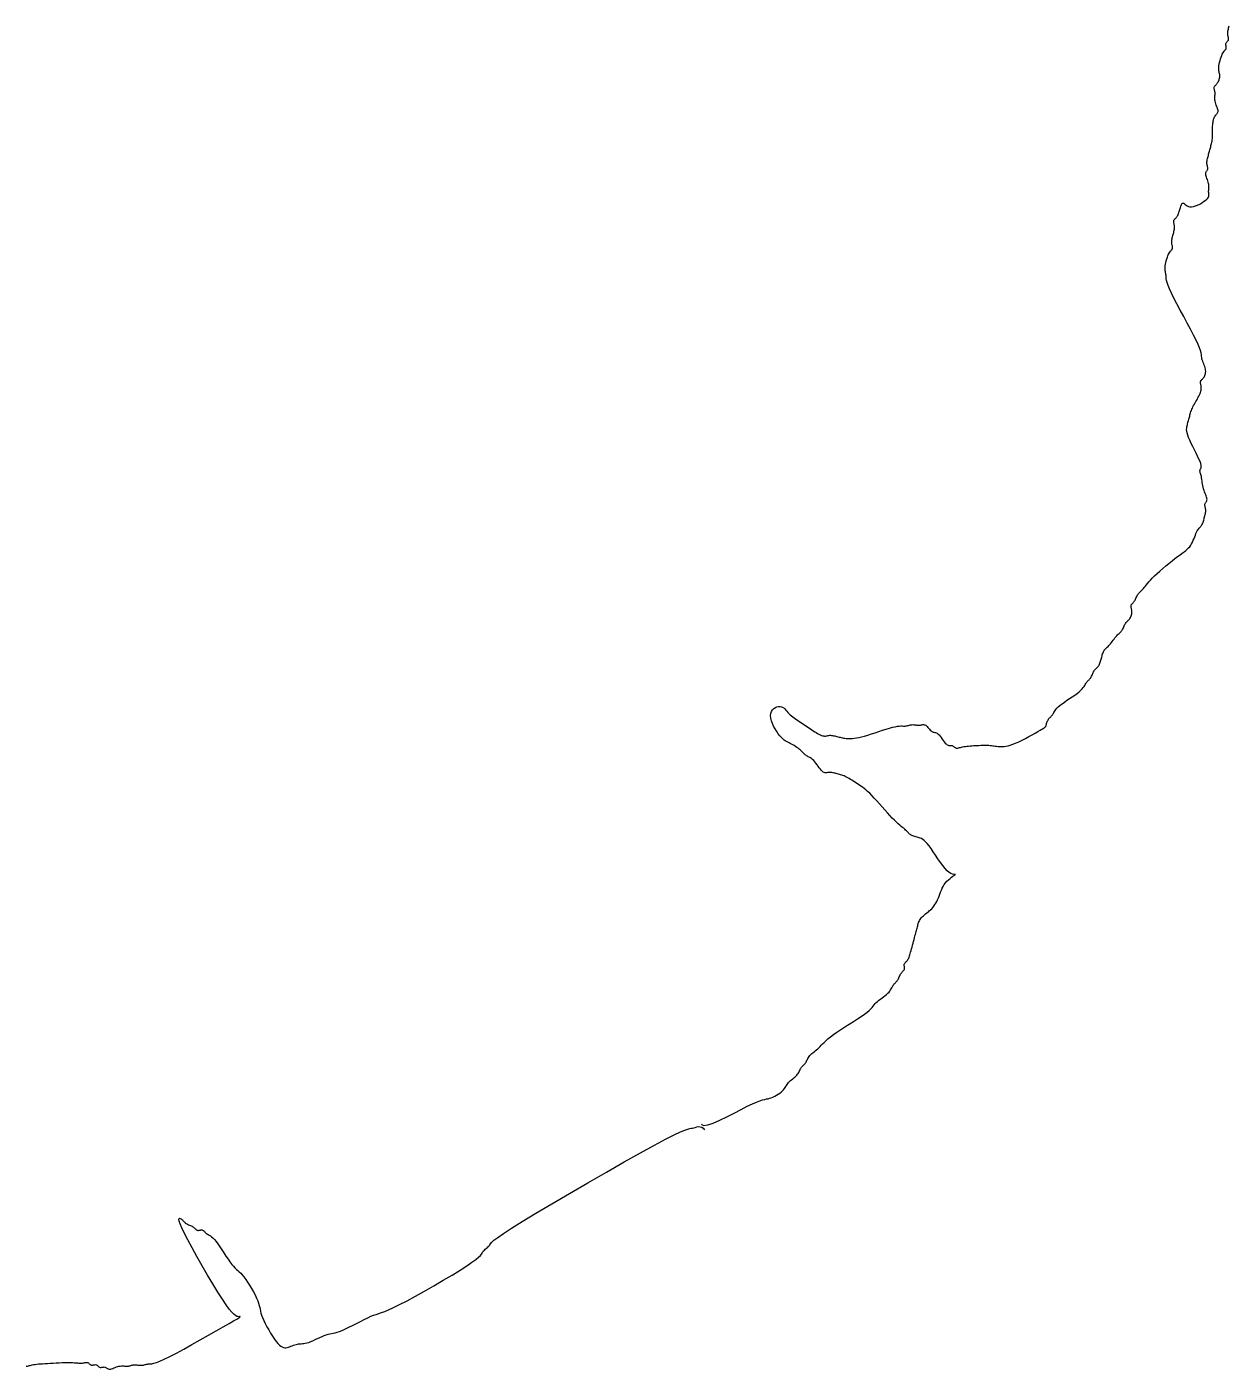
# Model space of a CAD drawing. Header units: metres. Extents: x 99558 to 100446, y 49739 to 50255.
# Drawn here: x 100032.99 to 100033.746, y 50054.103 to 50054.947 of the extents above; entities that cross this region are included whole.
import ezdxf

# ---------------------------------------------------------------- set-up
doc = ezdxf.new("R2010")
doc.units = ezdxf.units.M
doc.header["$MEASUREMENT"] = 0
doc.layers.add('Vegetations', color=74, linetype='Continuous')

# ---------------------------------------------------------------- blocks, each defined once
blk = doc.blocks.new('TREE-01')
for points in [[(5.233, -68.182), (5.321, -68.314), (5.562, -68.415), (5.922, -68.488), (6.367, -68.541), (6.861, -68.577), (7.372, -68.604), (7.863, -68.626), (8.301, -68.649), (8.66, -68.677), (8.943, -68.709), (9.164, -68.745), (9.335, -68.782), (9.469, -68.819), (9.577, -68.855), (9.673, -68.888), (9.769, -68.915), (9.874, -68.937), (9.99, -68.953), (10.111, -68.962), (10.236, -68.965), (10.36, -68.962), (10.482, -68.953), (10.597, -68.937), (10.703, -68.915), (10.797, -68.888), (10.881, -68.855), (10.957, -68.819), (11.028, -68.782), (11.095, -68.745), (11.162, -68.709), (11.231, -68.677), (11.303, -68.649), (11.381, -68.627), (11.463, -68.609), (11.549, -68.595), (11.636, -68.582), (11.724, -68.569), (11.809, -68.555), (11.892, -68.538), (11.97, -68.516), (12.042, -68.488), (12.108, -68.455), (12.17, -68.419), (12.228, -68.382), (12.283, -68.345), (12.336, -68.309), (12.387, -68.277), (12.437, -68.249), (12.487, -68.227), (12.537, -68.209), (12.587, -68.195), (12.637, -68.182), (12.687, -68.17), (12.737, -68.155), (12.787, -68.138), (12.837, -68.116), (12.887, -68.088), (12.938, -68.055), (12.991, -68.02), (13.045, -67.982), (13.103, -67.945), (13.165, -67.91), (13.232, -67.877), (13.304, -67.849), (13.382, -67.827), (13.465, -67.81), (13.554, -67.795), (13.646, -67.782), (13.741, -67.77), (13.839, -67.755), (13.938, -67.738), (14.038, -67.716), (14.139, -67.688), (14.244, -67.655), (14.359, -67.62), (14.488, -67.583), (14.636, -67.545), (14.807, -67.51), (15.006, -67.477), (15.238, -67.449), (15.506, -67.427), (15.8, -67.41), (16.112, -67.395), (16.431, -67.383), (16.746, -67.37), (17.049, -67.356), (17.328, -67.338), (17.573, -67.316), (17.777, -67.288), (17.945, -67.256), (18.083, -67.22), (18.198, -67.183), (18.298, -67.145), (18.389, -67.11), (18.478, -67.077), (18.573, -67.049), (18.679, -67.027), (18.794, -67.01), (18.916, -66.995), (19.04, -66.983), (19.165, -66.97), (19.286, -66.956), (19.402, -66.938), (19.507, -66.916), (19.601, -66.888), (19.684, -66.856), (19.758, -66.82), (19.824, -66.783), (19.884, -66.746), (19.939, -66.71), (19.991, -66.677), (20.041, -66.649), (20.091, -66.627), (20.141, -66.61), (20.191, -66.596), (20.241, -66.583), (20.291, -66.57), (20.341, -66.556), (20.391, -66.538), (20.441, -66.516), (20.491, -66.488), (20.541, -66.456), (20.591, -66.42), (20.641, -66.383), (20.691, -66.346), (20.741, -66.31), (20.791, -66.277), (20.841, -66.25), (20.891, -66.227), (20.94, -66.21), (20.988, -66.196), (21.033, -66.183), (21.075, -66.17), (21.113, -66.156), (21.147, -66.138), (21.175, -66.116), (21.197, -66.088), (21.214, -66.056), (21.229, -66.02), (21.242, -65.983), (21.254, -65.946), (21.269, -65.91), (21.286, -65.878), (21.308, -65.85), (21.336, -65.828), (21.37, -65.81), (21.408, -65.796), (21.45, -65.783), (21.495, -65.77), (21.543, -65.756), (21.592, -65.739), (21.642, -65.716), (21.692, -65.688), (21.743, -65.654), (21.795, -65.613), (21.85, -65.566), (21.908, -65.513), (21.97, -65.454), (22.037, -65.388), (22.109, -65.317), (22.187, -65.239), (22.269, -65.156), (22.355, -65.071), (22.442, -64.983), (22.53, -64.896), (22.615, -64.81), (22.698, -64.728), (22.776, -64.65), (22.848, -64.578), (22.914, -64.512), (22.976, -64.45), (23.034, -64.392), (23.089, -64.337), (23.142, -64.285), (23.193, -64.234), (23.243, -64.184), (23.293, -64.134), (23.344, -64.085), (23.396, -64.037), (23.451, -63.992), (23.509, -63.95), (23.571, -63.912), (23.638, -63.878), (23.71, -63.85), (23.788, -63.828), (23.871, -63.811), (23.959, -63.796), (24.051, -63.784), (24.147, -63.771), (24.244, -63.757), (24.343, -63.739), (24.443, -63.717), (24.543, -63.689), (24.643, -63.655), (24.743, -63.614), (24.844, -63.567), (24.944, -63.514), (25.044, -63.455), (25.144, -63.389), (25.244, -63.317), (25.344, -63.239), (25.445, -63.158), (25.547, -63.075), (25.652, -62.992), (25.76, -62.913), (25.872, -62.839), (25.989, -62.773), (26.111, -62.717), (26.238, -62.673), (26.367, -62.64), (26.493, -62.617), (26.611, -62.601), (26.717, -62.591), (26.805, -62.586), (26.871, -62.584), (26.911, -62.584), (26.922, -62.583), (26.906, -62.577), (26.87, -62.559), (26.82, -62.526), (26.76, -62.47), (26.696, -62.387), (26.633, -62.272), (26.578, -62.118), (26.534, -61.922), (26.5, -61.694), (26.473, -61.442), (26.453, -61.176), (26.435, -60.908), (26.418, -60.646), (26.4, -60.402), (26.378, -60.185), (26.35, -60.003), (26.316, -59.854), (26.278, -59.733), (26.236, -59.635), (26.191, -59.556), (26.143, -59.491), (26.094, -59.436), (26.044, -59.385), (25.994, -59.335), (25.945, -59.285), (25.898, -59.235), (25.852, -59.185), (25.81, -59.135), (25.772, -59.085), (25.739, -59.035), (25.711, -58.985), (25.689, -58.935), (25.671, -58.884), (25.657, -58.832), (25.644, -58.777), (25.631, -58.719), (25.617, -58.657), (25.599, -58.591), (25.577, -58.519), (25.549, -58.44), (25.516, -58.353), (25.478, -58.255), (25.436, -58.144), (25.39, -58.017), (25.343, -57.872), (25.294, -57.707), (25.244, -57.519), (25.194, -57.308), (25.144, -57.077), (25.094, -56.835), (25.044, -56.586), (24.994, -56.337), (24.944, -56.094), (24.894, -55.864), (24.844, -55.653), (24.794, -55.465), (24.743, -55.299), (24.693, -55.152), (24.643, -55.02), (24.593, -54.901), (24.543, -54.791), (24.493, -54.687), (24.443, -54.587), (24.393, -54.487), (24.343, -54.388), (24.293, -54.29), (24.243, -54.195), (24.193, -54.103), (24.143, -54.015), (24.093, -53.931), (24.043, -53.854), (23.993, -53.782), (23.943, -53.715), (23.893, -53.653), (23.843, -53.595), (23.793, -53.54), (23.743, -53.488), (23.693, -53.437), (23.643, -53.387), (23.593, -53.337), (23.543, -53.288), (23.493, -53.241), (23.443, -53.195), (23.393, -53.153), (23.343, -53.115), (23.293, -53.082), (23.243, -53.054), (23.193, -53.031), (23.144, -53.012), (23.096, -52.993), (23.051, -52.97), (23.009, -52.942), (22.971, -52.904), (22.937, -52.853), (22.909, -52.787), (22.887, -52.703), (22.87, -52.605), (22.855, -52.495), (22.842, -52.379), (22.83, -52.259), (22.815, -52.141), (22.798, -52.026), (22.776, -51.921), (22.748, -51.827), (22.715, -51.744), (22.68, -51.67), (22.642, -51.604), (22.605, -51.545), (22.569, -51.49), (22.537, -51.438), (22.509, -51.388), (22.487, -51.338), (22.469, -51.287), (22.455, -51.234), (22.442, -51.179), (22.429, -51.121), (22.415, -51.06), (22.398, -50.993), (22.376, -50.921), (22.348, -50.843), (22.314, -50.761), (22.276, -50.675), (22.234, -50.588), (22.189, -50.501), (22.141, -50.415), (22.092, -50.332), (22.042, -50.255), (21.992, -50.182), (21.943, -50.112), (21.895, -50.04), (21.85, -49.963), (21.808, -49.877), (21.77, -49.777), (21.737, -49.66), (21.708, -49.522), (21.687, -49.36), (21.673, -49.181), (21.669, -48.991), (21.675, -48.797), (21.694, -48.606), (21.727, -48.425), (21.776, -48.261), (21.842, -48.122), (21.926, -48.012), (22.023, -47.931), (22.13, -47.877), (22.242, -47.847), (22.354, -47.839), (22.461, -47.85), (22.559, -47.879), (22.642, -47.922), (22.709, -47.978), (22.759, -48.045), (22.797, -48.121), (22.826, -48.205), (22.848, -48.296), (22.867, -48.391), (22.887, -48.489), (22.909, -48.588), (22.937, -48.688), (22.971, -48.788), (23.009, -48.888), (23.051, -48.988), (23.096, -49.088), (23.144, -49.188), (23.193, -49.288), (23.243, -49.388), (23.293, -49.488), (23.343, -49.588), (23.393, -49.688), (23.443, -49.788), (23.493, -49.888), (23.543, -49.988), (23.593, -50.088), (23.643, -50.188), (23.693, -50.288), (23.743, -50.386), (23.793, -50.481), (23.843, -50.571), (23.893, -50.655), (23.943, -50.732), (23.993, -50.798), (24.043, -50.854), (24.093, -50.899), (24.143, -50.933), (24.193, -50.959), (24.243, -50.979), (24.293, -50.997), (24.343, -51.014), (24.393, -51.032), (24.443, -51.054), (24.493, -51.082), (24.543, -51.116), (24.593, -51.154), (24.643, -51.196), (24.693, -51.241), (24.743, -51.289), (24.794, -51.338), (24.844, -51.388), (24.894, -51.438), (24.945, -51.488), (24.997, -51.538), (25.052, -51.588), (25.11, -51.638), (25.172, -51.688), (25.238, -51.738), (25.31, -51.787), (25.389, -51.837), (25.476, -51.887), (25.574, -51.937), (25.686, -51.987), (25.813, -52.037), (25.958, -52.087), (26.123, -52.137), (26.311, -52.187), (26.522, -52.237), (26.752, -52.287), (26.992, -52.337), (27.237, -52.387), (27.478, -52.437), (27.709, -52.487), (27.922, -52.537), (28.112, -52.587), (28.272, -52.637), (28.405, -52.686), (28.514, -52.734), (28.604, -52.779), (28.678, -52.821), (28.74, -52.859), (28.795, -52.892), (28.846, -52.92), (28.896, -52.943), (28.946, -52.96), (28.996, -52.974), (29.046, -52.987), (29.096, -53), (29.146, -53.014), (29.196, -53.032), (29.246, -53.054), (29.296, -53.082), (29.346, -53.114), (29.396, -53.15), (29.446, -53.187), (29.496, -53.224), (29.546, -53.26), (29.596, -53.292), (29.646, -53.32), (29.696, -53.343), (29.745, -53.361), (29.793, -53.378), (29.838, -53.395), (29.88, -53.416), (29.918, -53.442), (29.952, -53.476), (29.98, -53.52), (30.002, -53.576), (30.019, -53.641), (30.034, -53.712), (30.046, -53.787), (30.059, -53.861), (30.073, -53.933), (30.091, -53.998), (30.113, -54.053), (30.141, -54.098), (30.174, -54.134), (30.209, -54.165), (30.246, -54.195), (30.284, -54.229), (30.319, -54.269), (30.352, -54.32), (30.38, -54.387), (30.402, -54.47), (30.419, -54.568), (30.434, -54.675), (30.447, -54.787), (30.459, -54.898), (30.474, -55.005), (30.491, -55.103), (30.513, -55.186), (30.541, -55.253), (30.574, -55.303), (30.609, -55.341), (30.647, -55.37), (30.684, -55.392), (30.72, -55.411), (30.752, -55.431), (30.78, -55.453), (30.802, -55.481), (30.82, -55.513), (30.834, -55.549), (30.847, -55.586), (30.86, -55.624), (30.874, -55.659), (30.891, -55.692), (30.914, -55.72), (30.942, -55.742), (30.976, -55.759), (31.017, -55.773), (31.064, -55.786), (31.117, -55.799), (31.176, -55.813), (31.242, -55.831), (31.314, -55.853), (31.392, -55.881), (31.475, -55.914), (31.563, -55.952), (31.656, -55.995), (31.751, -56.04), (31.848, -56.087), (31.948, -56.136), (32.047, -56.186), (32.147, -56.236), (32.247, -56.286), (32.344, -56.336), (32.439, -56.386), (32.531, -56.436), (32.62, -56.486), (32.703, -56.536), (32.781, -56.586), (32.853, -56.636), (32.921, -56.686), (32.985, -56.736), (33.048, -56.786), (33.111, -56.836), (33.175, -56.886), (33.243, -56.936), (33.315, -56.986), (33.393, -57.036), (33.481, -57.085), (33.579, -57.132), (33.69, -57.177), (33.817, -57.22), (33.962, -57.258), (34.127, -57.291), (34.315, -57.319), (34.527, -57.341), (34.755, -57.358), (34.993, -57.369), (35.233, -57.377), (35.466, -57.382), (35.685, -57.385), (35.882, -57.386), (36.05, -57.386), (36.182, -57.386), (36.282, -57.385), (36.356, -57.382), (36.408, -57.377), (36.445, -57.369), (36.472, -57.358), (36.494, -57.341), (36.517, -57.319), (36.545, -57.291), (36.578, -57.259), (36.616, -57.223), (36.658, -57.186), (36.704, -57.149), (36.751, -57.113), (36.8, -57.08), (36.85, -57.053), (36.9, -57.03), (36.95, -57.013), (37, -56.999), (37.05, -56.986), (37.1, -56.973), (37.15, -56.959), (37.2, -56.941), (37.25, -56.919), (37.301, -56.891), (37.355, -56.859), (37.414, -56.823), (37.484, -56.786), (37.566, -56.749), (37.663, -56.713), (37.779, -56.68), (37.917, -56.653), (38.079, -56.63), (38.259, -56.613), (38.452, -56.599), (38.651, -56.586), (38.85, -56.573), (39.043, -56.559), (39.223, -56.541), (39.385, -56.519), (39.523, -56.491), (39.639, -56.459), (39.737, -56.423), (39.818, -56.386), (39.888, -56.349), (39.948, -56.313), (40.001, -56.281), (40.052, -56.253), (40.102, -56.231), (40.152, -56.213), (40.202, -56.199), (40.252, -56.186), (40.302, -56.173), (40.352, -56.159), (40.402, -56.142), (40.452, -56.119), (40.502, -56.092), (40.552, -56.059), (40.602, -56.023), (40.652, -55.986), (40.702, -55.949), (40.752, -55.913), (40.802, -55.881), (40.852, -55.853), (40.902, -55.831), (40.952, -55.813), (41.002, -55.799), (41.052, -55.786), (41.102, -55.773), (41.152, -55.759), (41.202, -55.742), (41.252, -55.72), (41.302, -55.692), (41.353, -55.658), (41.403, -55.62), (41.453, -55.578), (41.503, -55.533), (41.553, -55.485), (41.603, -55.436), (41.653, -55.386), (41.703, -55.337), (41.753, -55.287), (41.803, -55.24), (41.853, -55.195), (41.903, -55.153), (41.953, -55.115), (42.003, -55.081), (42.053, -55.053), (42.103, -55.031), (42.154, -55.014), (42.206, -54.999), (42.261, -54.986), (42.319, -54.974), (42.381, -54.959), (42.448, -54.942), (42.52, -54.92), (42.598, -54.892), (42.68, -54.859), (42.766, -54.824), (42.853, -54.787), (42.941, -54.749), (43.026, -54.714), (43.109, -54.681), (43.187, -54.653), (43.259, -54.631), (43.325, -54.614), (43.387, -54.599), (43.445, -54.587), (43.5, -54.574), (43.553, -54.56), (43.604, -54.542), (43.654, -54.52), (43.704, -54.492), (43.754, -54.46), (43.804, -54.424), (43.854, -54.387), (43.904, -54.349), (43.954, -54.314), (44.004, -54.281), (44.054, -54.253), (44.104, -54.231), (44.154, -54.214), (44.204, -54.199), (44.254, -54.187), (44.304, -54.174), (44.354, -54.16), (44.404, -54.142), (44.454, -54.12), (44.504, -54.092), (44.553, -54.059), (44.601, -54.021), (44.646, -53.978), (44.688, -53.933), (44.726, -53.886), (44.76, -53.837), (44.788, -53.787), (44.81, -53.737), (44.827, -53.688), (44.842, -53.64), (44.854, -53.595), (44.867, -53.553), (44.882, -53.515), (44.899, -53.482), (44.921, -53.454), (44.949, -53.432), (44.983, -53.414), (45.021, -53.4), (45.063, -53.387), (45.108, -53.374), (45.156, -53.36), (45.205, -53.342), (45.255, -53.32), (45.305, -53.292), (45.355, -53.26), (45.405, -53.224), (45.455, -53.187), (45.505, -53.15), (45.555, -53.114), (45.605, -53.082), (45.655, -53.054), (45.705, -53.032), (45.756, -53.014), (45.808, -53), (45.863, -52.987), (45.921, -52.974), (45.983, -52.96), (46.05, -52.943), (46.122, -52.92), (46.2, -52.892), (46.287, -52.859), (46.386, -52.821), (46.497, -52.779), (46.624, -52.734), (46.769, -52.686), (46.934, -52.637), (47.122, -52.587), (47.334, -52.537), (47.564, -52.488), (47.807, -52.441), (48.056, -52.396), (48.305, -52.354), (48.548, -52.315), (48.778, -52.282), (48.99, -52.254), (49.178, -52.232), (49.344, -52.213), (49.492, -52.197), (49.624, -52.179), (49.743, -52.158), (49.853, -52.132), (49.957, -52.098), (50.057, -52.054), (50.157, -51.998), (50.256, -51.933), (50.354, -51.862), (50.449, -51.787), (50.541, -51.713), (50.629, -51.642), (50.713, -51.577), (50.791, -51.521), (50.863, -51.477), (50.93, -51.443), (50.991, -51.417), (51.049, -51.396), (51.104, -51.378), (51.157, -51.362), (51.208, -51.343), (51.258, -51.321), (51.308, -51.293), (51.358, -51.26), (51.408, -51.221), (51.458, -51.179), (51.508, -51.134), (51.558, -51.087), (51.608, -51.038), (51.658, -50.988), (51.708, -50.938), (51.757, -50.888), (51.805, -50.838), (51.85, -50.788), (51.892, -50.738), (51.93, -50.688), (51.964, -50.638), (51.992, -50.588), (52.014, -50.538), (52.031, -50.489), (52.046, -50.441), (52.058, -50.396), (52.071, -50.354), (52.085, -50.316), (52.103, -50.283), (52.125, -50.255), (52.153, -50.232), (52.185, -50.214), (52.221, -50.197), (52.258, -50.18), (52.296, -50.159), (52.331, -50.133), (52.364, -50.099), (52.392, -50.055), (52.414, -49.999), (52.431, -49.932), (52.446, -49.856), (52.459, -49.771), (52.471, -49.681), (52.486, -49.586), (52.503, -49.488), (52.525, -49.388), (52.553, -49.288), (52.586, -49.189), (52.621, -49.092), (52.659, -48.997), (52.696, -48.905), (52.732, -48.817), (52.764, -48.733), (52.792, -48.655), (52.814, -48.583), (52.832, -48.518), (52.846, -48.458), (52.859, -48.405), (52.872, -48.358), (52.886, -48.318), (52.903, -48.283), (52.925, -48.255), (52.953, -48.232), (52.986, -48.21), (53.022, -48.184), (53.059, -48.147), (53.096, -48.095), (53.132, -48.021), (53.164, -47.921), (53.192, -47.789), (53.214, -47.621), (53.232, -47.425), (53.246, -47.209), (53.259, -46.981), (53.272, -46.749), (53.286, -46.524), (53.304, -46.312), (53.326, -46.123), (53.354, -45.963), (53.387, -45.83), (53.425, -45.721), (53.467, -45.631), (53.513, -45.557), (53.56, -45.495), (53.609, -45.44), (53.659, -45.39), (53.709, -45.34), (53.759, -45.29), (53.809, -45.24), (53.859, -45.19), (53.909, -45.14), (53.959, -45.09), (54.009, -45.04), (54.059, -44.99), (54.11, -44.94), (54.161, -44.89), (54.213, -44.84), (54.268, -44.79), (54.326, -44.74), (54.388, -44.69), (54.454, -44.64), (54.526, -44.59), (54.604, -44.54), (54.687, -44.49), (54.773, -44.44), (54.86, -44.39), (54.947, -44.34), (55.033, -44.29), (55.115, -44.24), (55.193, -44.19), (55.265, -44.14), (55.331, -44.09), (55.39, -44.04), (55.444, -43.99), (55.49, -43.94), (55.531, -43.89), (55.565, -43.84), (55.594, -43.79), (55.616, -43.74), (55.633, -43.691), (55.648, -43.644), (55.66, -43.598), (55.673, -43.556), (55.687, -43.518), (55.705, -43.485), (55.727, -43.457), (55.755, -43.435), (55.788, -43.417), (55.827, -43.403), (55.869, -43.39), (55.914, -43.377), (55.962, -43.363), (56.011, -43.346), (56.061, -43.323), (56.11, -43.295), (56.16, -43.261), (56.207, -43.22), (56.252, -43.174), (56.294, -43.12), (56.333, -43.061), (56.366, -42.995), (56.394, -42.924), (56.416, -42.846), (56.434, -42.763), (56.448, -42.678), (56.461, -42.59), (56.474, -42.503), (56.488, -42.418), (56.505, -42.335), (56.527, -42.257), (56.555, -42.184), (56.588, -42.107), (56.624, -42.018), (56.661, -41.907), (56.698, -41.765), (56.734, -41.582), (56.766, -41.35), (56.794, -41.058), (56.816, -40.701), (56.834, -40.293), (56.848, -39.851), (56.861, -39.391), (56.874, -38.932), (56.888, -38.49), (56.906, -38.082), (56.928, -37.725), (56.956, -37.433), (56.988, -37.201), (57.024, -37.021), (57.061, -36.884), (57.098, -36.781), (57.134, -36.704), (57.167, -36.644), (57.194, -36.592), (57.217, -36.542), (57.235, -36.491), (57.252, -36.439), (57.27, -36.384), (57.29, -36.326), (57.316, -36.264), (57.35, -36.198), (57.395, -36.126), (57.45, -36.048), (57.517, -35.966), (57.59, -35.883), (57.67, -35.801), (57.752, -35.722), (57.835, -35.648), (57.917, -35.582), (57.995, -35.526), (58.067, -35.482), (58.132, -35.448), (58.192, -35.422), (58.245, -35.401), (58.292, -35.383), (58.333, -35.367), (58.367, -35.348), (58.395, -35.326), (58.417, -35.298), (58.435, -35.265), (58.449, -35.226), (58.462, -35.184), (58.475, -35.139), (58.489, -35.092), (58.506, -35.043), (58.529, -34.993), (58.557, -34.943), (58.59, -34.893), (58.628, -34.843), (58.67, -34.793), (58.715, -34.743), (58.763, -34.693), (58.812, -34.643), (58.862, -34.593), (58.912, -34.543), (58.961, -34.493), (59.009, -34.443), (59.054, -34.393), (59.096, -34.343), (59.134, -34.293), (59.168, -34.243), (59.196, -34.193), (59.218, -34.143), (59.235, -34.094), (59.249, -34.047), (59.262, -34.001), (59.275, -33.959), (59.289, -33.921), (59.307, -33.888), (59.329, -33.86), (59.357, -33.838), (59.39, -33.82), (59.429, -33.806), (59.471, -33.793), (59.516, -33.78), (59.563, -33.766), (59.613, -33.749), (59.662, -33.727), (59.713, -33.699), (59.763, -33.665), (59.813, -33.627), (59.863, -33.585), (59.913, -33.54), (59.963, -33.492), (60.013, -33.443), (60.063, -33.393), (60.113, -33.344), (60.162, -33.296), (60.209, -33.254), (60.254, -33.218), (60.297, -33.192), (60.335, -33.178), (60.368, -33.177), (60.396, -33.193), (60.419, -33.227), (60.439, -33.276), (60.461, -33.335), (60.488, -33.402), (60.525, -33.471), (60.574, -33.54), (60.642, -33.604), (60.73, -33.66), (60.841, -33.704), (60.972, -33.736), (61.114, -33.757), (61.263, -33.768), (61.412, -33.77), (61.555, -33.763), (61.685, -33.748), (61.797, -33.727), (61.885, -33.699), (61.952, -33.665), (62.002, -33.627), (62.039, -33.585), (62.066, -33.54), (62.088, -33.492), (62.108, -33.443), (62.13, -33.393), (62.158, -33.343), (62.191, -33.292), (62.227, -33.24), (62.264, -33.185), (62.301, -33.127), (62.337, -33.065), (62.369, -32.999), (62.397, -32.927), (62.419, -32.849), (62.437, -32.767), (62.451, -32.684), (62.464, -32.602), (62.477, -32.523), (62.491, -32.449), (62.509, -32.383), (62.531, -32.327), (62.559, -32.283), (62.591, -32.249), (62.627, -32.223), (62.664, -32.202), (62.701, -32.184), (62.737, -32.168), (62.77, -32.149), (62.798, -32.127), (62.82, -32.099), (62.837, -32.066), (62.851, -32.027), (62.864, -31.985), (62.877, -31.94), (62.891, -31.893), (62.909, -31.844), (62.931, -31.794), (62.959, -31.744), (62.992, -31.694), (63.031, -31.644), (63.073, -31.594), (63.118, -31.544), (63.165, -31.494), (63.215, -31.444), (63.264, -31.394), (63.314, -31.344), (63.364, -31.294), (63.415, -31.244), (63.465, -31.194), (63.515, -31.144), (63.565, -31.094), (63.615, -31.044), (63.665, -30.994), (63.715, -30.944), (63.765, -30.893), (63.815, -30.841), (63.865, -30.786), (63.915, -30.728), (63.965, -30.666), (64.015, -30.599), (64.065, -30.528), (64.115, -30.45), (64.165, -30.367), (64.215, -30.281), (64.265, -30.194), (64.315, -30.107), (64.365, -30.021), (64.415, -29.939), (64.465, -29.861), (64.515, -29.789), (64.565, -29.724), (64.615, -29.664), (64.665, -29.611), (64.715, -29.564), (64.765, -29.524), (64.815, -29.489), (64.865, -29.461), (64.915, -29.439), (64.964, -29.421), (65.012, -29.404), (65.057, -29.386), (65.099, -29.366), (65.137, -29.339), (65.171, -29.305), (65.199, -29.261), (65.221, -29.205), (65.238, -29.139), (65.253, -29.066), (65.266, -28.986), (65.278, -28.904), (65.293, -28.821), (65.31, -28.739), (65.332, -28.661), (65.36, -28.589), (65.393, -28.523), (65.428, -28.461), (65.466, -28.403), (65.503, -28.348), (65.539, -28.296), (65.571, -28.245), (65.599, -28.195), (65.621, -28.145), (65.639, -28.096), (65.653, -28.048), (65.666, -28.003), (65.679, -27.961), (65.693, -27.923), (65.71, -27.89), (65.732, -27.862), (65.76, -27.84), (65.794, -27.822), (65.832, -27.808), (65.874, -27.795), (65.919, -27.782), (65.967, -27.768), (66.016, -27.751), (66.066, -27.728), (66.116, -27.7), (66.165, -27.667), (66.213, -27.629), (66.258, -27.587), (66.3, -27.542), (66.338, -27.494), (66.371, -27.445), (66.399, -27.395), (66.422, -27.345), (66.44, -27.294), (66.457, -27.242), (66.475, -27.187), (66.495, -27.129), (66.521, -27.067), (66.555, -27.001), (66.6, -26.929), (66.655, -26.851), (66.722, -26.769), (66.795, -26.686), (66.875, -26.604), (66.957, -26.524), (67.04, -26.451), (67.122, -26.385), (67.2, -26.329), (67.272, -26.285), (67.337, -26.251), (67.397, -26.225), (67.45, -26.204), (67.497, -26.186), (67.538, -26.17), (67.572, -26.151), (67.6, -26.129), (67.622, -26.101), (67.64, -26.068), (67.654, -26.033), (67.667, -25.996), (67.68, -25.958), (67.694, -25.923), (67.711, -25.89), (67.734, -25.862), (67.761, -25.84), (67.794, -25.823), (67.83, -25.808), (67.867, -25.796), (67.904, -25.783), (67.94, -25.769), (67.972, -25.751), (68, -25.729), (68.022, -25.701), (68.04, -25.668), (68.054, -25.629), (68.067, -25.587), (68.08, -25.542), (68.094, -25.495), (68.112, -25.446), (68.134, -25.396), (68.162, -25.346), (68.195, -25.296), (68.233, -25.246), (68.276, -25.196), (68.321, -25.146), (68.368, -25.096), (68.417, -25.046), (68.467, -24.996)], [(-39.096, -60.14), (-39.062, -60.158), (-39.021, -60.172), (-38.975, -60.185), (-38.921, -60.198), (-38.862, -60.212), (-38.796, -60.229), (-38.724, -60.251), (-38.646, -60.28), (-38.561, -60.314), (-38.468, -60.355), (-38.366, -60.401), (-38.255, -60.455), (-38.133, -60.514), (-38.001, -60.58), (-37.857, -60.651), (-37.702, -60.729), (-37.537, -60.812), (-37.368, -60.897), (-37.199, -60.985), (-37.032, -61.072), (-36.872, -61.157), (-36.724, -61.24), (-36.59, -61.318), (-36.474, -61.39), (-36.374, -61.455), (-36.289, -61.515), (-36.215, -61.568), (-36.15, -61.615), (-36.093, -61.655), (-36.04, -61.69), (-35.99, -61.718), (-35.94, -61.74), (-35.891, -61.757), (-35.843, -61.772), (-35.798, -61.784), (-35.756, -61.797), (-35.718, -61.811), (-35.684, -61.829), (-35.656, -61.851), (-35.634, -61.879), (-35.616, -61.911), (-35.602, -61.947), (-35.589, -61.984), (-35.577, -62.022), (-35.562, -62.057), (-35.545, -62.09), (-35.523, -62.118), (-35.495, -62.14), (-35.462, -62.157), (-35.426, -62.171), (-35.389, -62.184), (-35.352, -62.197), (-35.316, -62.211), (-35.284, -62.229), (-35.256, -62.251), (-35.234, -62.279), (-35.216, -62.311), (-35.202, -62.347), (-35.189, -62.384), (-35.176, -62.421), (-35.162, -62.457), (-35.145, -62.49), (-35.122, -62.517), (-35.095, -62.54), (-35.062, -62.557), (-35.026, -62.571), (-34.989, -62.584), (-34.952, -62.597), (-34.916, -62.611), (-34.883, -62.629), (-34.856, -62.651), (-34.833, -62.679), (-34.815, -62.711), (-34.798, -62.747), (-34.781, -62.784), (-34.76, -62.821), (-34.734, -62.857), (-34.7, -62.889), (-34.655, -62.917), (-34.6, -62.939), (-34.534, -62.957), (-34.46, -62.971), (-34.38, -62.984), (-34.298, -62.997), (-34.215, -63.011), (-34.133, -63.028), (-34.055, -63.051), (-33.983, -63.078), (-33.917, -63.111), (-33.855, -63.147), (-33.797, -63.184), (-33.742, -63.221), (-33.689, -63.257), (-33.638, -63.289), (-33.588, -63.317), (-33.538, -63.339), (-33.488, -63.357), (-33.438, -63.371), (-33.388, -63.384), (-33.338, -63.397), (-33.288, -63.411), (-33.238, -63.428), (-33.188, -63.45), (-33.138, -63.478), (-33.088, -63.511), (-33.038, -63.547), (-32.988, -63.584), (-32.938, -63.621), (-32.888, -63.657), (-32.838, -63.689), (-32.788, -63.717), (-32.738, -63.739), (-32.688, -63.757), (-32.638, -63.771), (-32.588, -63.784), (-32.538, -63.796), (-32.488, -63.811), (-32.438, -63.828), (-32.388, -63.85), (-32.336, -63.878), (-32.272, -63.911), (-32.185, -63.946), (-32.062, -63.984), (-31.893, -64.021), (-31.665, -64.057), (-31.367, -64.089), (-30.987, -64.117), (-30.519, -64.139), (-29.982, -64.155), (-29.402, -64.167), (-28.802, -64.175), (-28.209, -64.18), (-27.648, -64.183), (-27.142, -64.183), (-26.718, -64.184), (-26.394, -64.183), (-26.162, -64.183), (-26.011, -64.18), (-25.926, -64.175), (-25.894, -64.167), (-25.902, -64.155), (-25.936, -64.139), (-25.984, -64.117), (-26.034, -64.087), (-26.083, -64.038), (-26.131, -63.958), (-26.176, -63.834), (-26.218, -63.654), (-26.256, -63.405), (-26.29, -63.075), (-26.318, -62.651), (-26.34, -62.127), (-26.355, -61.526), (-26.365, -60.875), (-26.368, -60.202), (-26.365, -59.535), (-26.355, -58.902), (-26.34, -58.332), (-26.318, -57.852), (-26.29, -57.484), (-26.257, -57.22), (-26.221, -57.045), (-26.184, -56.944), (-26.147, -56.903), (-26.111, -56.906), (-26.079, -56.938), (-26.051, -56.986), (-26.029, -57.036), (-26.011, -57.086), (-25.997, -57.136), (-25.984, -57.186), (-25.971, -57.236), (-25.957, -57.286), (-25.94, -57.336), (-25.917, -57.386), (-25.89, -57.436), (-25.857, -57.486), (-25.821, -57.536), (-25.784, -57.586), (-25.747, -57.636), (-25.711, -57.686), (-25.678, -57.736), (-25.651, -57.786), (-25.628, -57.835), (-25.611, -57.885), (-25.597, -57.932), (-25.584, -57.977), (-25.571, -58.019), (-25.557, -58.057), (-25.539, -58.091), (-25.517, -58.119), (-25.489, -58.141), (-25.457, -58.158), (-25.421, -58.173), (-25.384, -58.185), (-25.347, -58.198), (-25.311, -58.213), (-25.278, -58.23), (-25.25, -58.252), (-25.228, -58.28), (-25.211, -58.314), (-25.196, -58.352), (-25.184, -58.394), (-25.171, -58.439), (-25.157, -58.486), (-25.139, -58.535), (-25.117, -58.585), (-25.089, -58.636), (-25.057, -58.691), (-25.021, -58.753), (-24.984, -58.827), (-24.946, -58.917), (-24.911, -59.026), (-24.878, -59.158), (-24.85, -59.318), (-24.828, -59.508), (-24.811, -59.72), (-24.796, -59.949), (-24.783, -60.185), (-24.771, -60.421), (-24.756, -60.649), (-24.739, -60.862), (-24.717, -61.051), (-24.689, -61.212), (-24.656, -61.349), (-24.621, -61.471), (-24.583, -61.584), (-24.546, -61.698), (-24.51, -61.82), (-24.478, -61.957), (-24.45, -62.118), (-24.428, -62.307), (-24.412, -62.52), (-24.403, -62.748), (-24.4, -62.984), (-24.403, -63.22), (-24.412, -63.448), (-24.428, -63.661), (-24.45, -63.85), (-24.478, -64.011), (-24.51, -64.148), (-24.546, -64.27), (-24.583, -64.384), (-24.621, -64.497), (-24.656, -64.619), (-24.689, -64.756), (-24.717, -64.917), (-24.739, -65.106), (-24.754, -65.319), (-24.764, -65.547), (-24.767, -65.783), (-24.764, -66.019), (-24.754, -66.248), (-24.739, -66.46), (-24.717, -66.649), (-24.689, -66.809), (-24.654, -66.941), (-24.614, -67.048), (-24.567, -67.133), (-24.514, -67.199), (-24.454, -67.249), (-24.388, -67.287), (-24.317, -67.316), (-24.239, -67.338), (-24.156, -67.356), (-24.07, -67.37), (-23.983, -67.383), (-23.896, -67.395), (-23.81, -67.41), (-23.727, -67.427), (-23.65, -67.449), (-23.577, -67.477), (-23.508, -67.51), (-23.438, -67.545), (-23.366, -67.583), (-23.287, -67.62), (-23.199, -67.655), (-23.099, -67.688), (-22.982, -67.716), (-22.849, -67.738), (-22.701, -67.755), (-22.544, -67.77), (-22.382, -67.782), (-22.22, -67.795), (-22.063, -67.81), (-21.915, -67.827), (-21.782, -67.849), (-21.665, -67.877), (-21.56, -67.91), (-21.459, -67.945), (-21.357, -67.982), (-21.244, -68.02), (-21.116, -68.055), (-20.964, -68.088), (-20.781, -68.116), (-20.564, -68.138), (-20.319, -68.155), (-20.054, -68.17), (-19.781, -68.182), (-19.507, -68.195), (-19.243, -68.209), (-18.997, -68.227), (-18.78, -68.249), (-18.596, -68.277), (-18.431, -68.309), (-18.268, -68.345), (-18.088, -68.382), (-17.874, -68.419), (-17.608, -68.455), (-17.271, -68.488), (-16.846, -68.516), (-16.322, -68.537), (-15.719, -68.553), (-15.065, -68.562), (-14.386, -68.566), (-13.711, -68.562), (-13.066, -68.553), (-12.478, -68.537), (-11.976, -68.516), (-11.58, -68.488), (-11.28, -68.455), (-11.062, -68.419), (-10.909, -68.382), (-10.807, -68.345), (-10.738, -68.309), (-10.689, -68.277), (-10.642, -68.249), (-10.587, -68.227), (-10.522, -68.209), (-10.45, -68.195), (-10.376, -68.182), (-10.301, -68.17), (-10.23, -68.155), (-10.165, -68.138), (-10.109, -68.116), (-10.06, -68.088), (-9.994, -68.055), (-9.881, -68.02), (-9.692, -67.982), (-9.396, -67.945), (-8.964, -67.91), (-8.367, -67.877), (-7.574, -67.849), (-6.57, -67.827), (-5.398, -67.812), (-4.113, -67.802), (-2.771, -67.799), (-1.43, -67.802), (-0.145, -67.812), (1.027, -67.827), (2.031, -67.849), (2.824, -67.877), (3.423, -67.91), (3.857, -67.945), (4.157, -67.982), (4.355, -68.02), (4.479, -68.055), (4.562, -68.088), (4.633, -68.116), (4.716, -68.138), (4.811, -68.16), (4.91, -68.187), (5.008, -68.224), (5.096, -68.276), (5.167, -68.35), (5.215, -68.45), (5.233, -68.582)]]:
    blk.add_lwpolyline(points)

msp = doc.modelspace()

# ---------------------------------------------------------------- block references
at = {"layer": 'Vegetations', "color": 0, "xscale": 0.01, "yscale": 0.01, "zscale": 0.01, "rotation": 30.00000000000242}
msp.add_blockref('TREE-01', (100033.02786, 50054.82145), dxfattribs=at)

doc.saveas('drawing.dxf')
